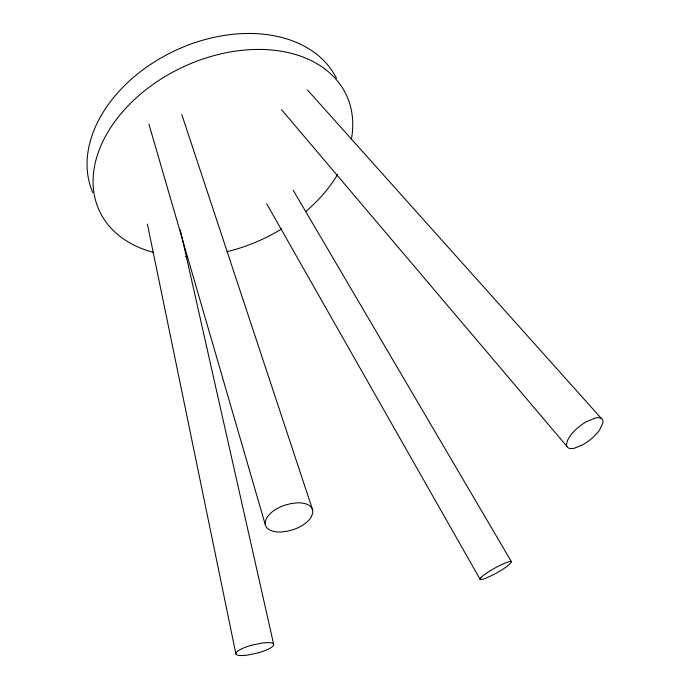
<?xml version="1.0" encoding="UTF-8"?>
<svg xmlns="http://www.w3.org/2000/svg" width="690" height="690" viewBox="0 0 690 690"><rect width="100%" height="100%" fill="white"/><g stroke="black" fill="none" stroke-linecap="round" stroke-linejoin="round"><path stroke-width="1.03" d="M180.288 229.813L273.611 644.063L273.568 645.279L272.257 646.754A19.285 4.425 -14.2 0 1 257.37 653.068L247.753 655.06A19.915 4.571 -14.2 0 1 235.971 654.241L147.393 224.121M307.55 90.054L601.413 418.52M281.52 109.641L566.852 446.275M293.198 190.25L511.376 561.634M266.651 203.714L480.171 579.453M181.78 114.54L312.63 509.85L312.725 513.326L311.216 517.06A25.159 13.196 -18.2 0 1 292.905 529.765L286.781 531.352L280.796 532.025A24.366 12.765 -18.2 0 1 265.503 525.461L148.945 124.191M235.971 654.249L235.859 653.059L237.041 651.593A19.303 4.433 -14.2 0 1 252.161 645.107L262.062 643.071A19.915 4.571 -14.2 0 1 273.611 644.063M265.503 525.461L265.193 522.019L266.521 518.242A25.142 13.179 -18.3 0 1 285.16 505.08L291.499 503.459L297.657 502.829A24.366 12.774 -18.3 0 1 312.63 509.85M153.654 252.48A136.387 94.832 -25.2 0 1 104.604 137.974A136.387 94.832 -25.2 0 1 259.595 49.421A136.387 94.832 -25.2 0 1 351.339 139.527M337.582 174.579A136.387 94.832 -25.2 0 1 305.653 211.623M281.787 228.882A136.387 94.832 -25.2 0 1 227.208 251.634M187.689 256.628A136.387 94.832 -25.2 0 1 185.507 256.62M92.771 192.553A134.628 95.548 -25.2 0 1 175.01 50.646A134.628 95.548 -25.2 0 1 336.496 78.237M567.516 440.436L566.559 443.722A22.796 8.651 -38.7 0 0 574.477 448.181L583.24 444.515A22.071 8.375 -38.7 0 0 599.558 430.051L602.888 422.953A22.787 8.651 -38.6 0 0 595.392 418.019L586.414 421.685A22.089 8.384 -38.7 0 0 569.673 436.623L567.516 440.436M481.128 577.427L480.111 578.72A17.621 2.536 -29.3 0 0 486.269 578.039L493.704 574.537A18.199 2.622 -29.3 0 0 508.09 565.584L511.307 562.445A17.63 2.536 -29.3 0 0 505.468 562.902L497.861 566.456A18.19 2.613 -29.3 0 0 483.155 575.641L481.128 577.427"/></g></svg>
